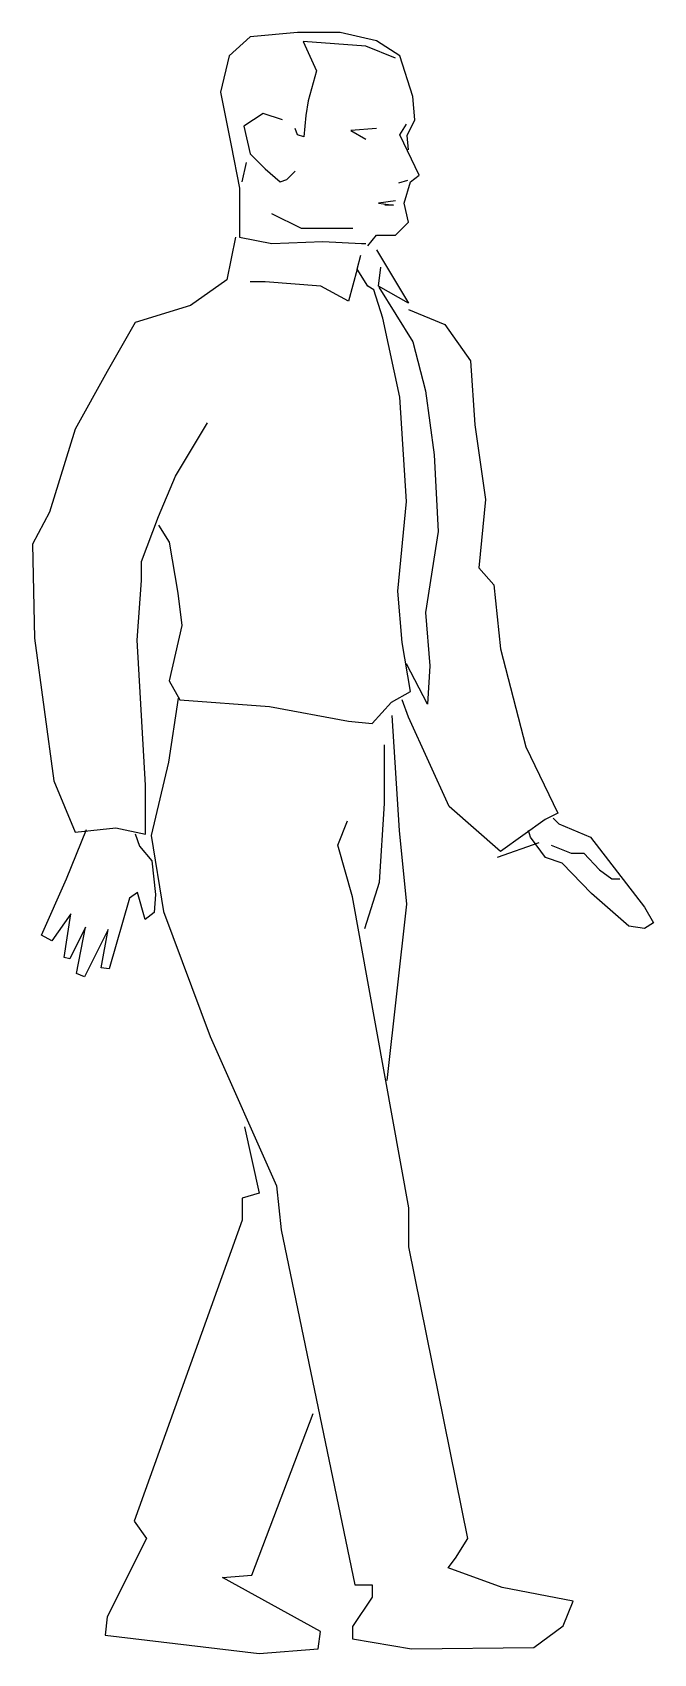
# Model space of a CAD drawing. Header units: millimetres. Extents: x -1632.78 to -1632.06, y 1857.31 to 1859.19.
import ezdxf

# ---------------------------------------------------------------- set-up
doc = ezdxf.new("R2010")
doc.units = ezdxf.units.MM
doc.header["$LTSCALE"] = 10
doc.layers.add('Humanos', color=2, linetype='Continuous')

msp = doc.modelspace()

# ---------------------------------------------------------------- linework, layer by layer
at = {"layer": 'Humanos'}
for p, q in [((-1632.3485, 1859.0141), (-1632.3589, 1859.0109)), ((-1632.4068, 1858.9117), (-1632.4024, 1858.9279))]:
    msp.add_line(p, q, dxfattribs=at)
for points in [[(-1632.3476, 1859.0496), (-1632.349, 1859.066), (-1632.3402, 1859.0841), (-1632.3426, 1859.1112), (-1632.3574, 1859.158), (-1632.3846, 1859.1753), (-1632.4265, 1859.1851), (-1632.4758, 1859.1851), (-1632.5301, 1859.1802), (-1632.5547, 1859.158), (-1632.5646, 1859.1162), (-1632.5522, 1859.0546), (-1632.5424, 1859.0053), (-1632.5424, 1858.9486), (-1632.5054, 1858.9412), (-1632.4462, 1858.9437), (-1632.4018, 1858.9412), (-1632.3969, 1858.9412)], [(-1632.3624, 1859.1556), (-1632.3968, 1859.1694), (-1632.4689, 1859.1748), (-1632.4536, 1859.1408), (-1632.4635, 1859.1063), (-1632.4659, 1859.0891), (-1632.4684, 1859.0644), (-1632.4758, 1859.0669), (-1632.4783, 1859.0743)], [(-1632.4931, 1859.0841), (-1632.5153, 1859.0915), (-1632.5375, 1859.0767), (-1632.5301, 1859.0447), (-1632.5128, 1859.0275), (-1632.4955, 1859.0127), (-1632.4881, 1859.0151), (-1632.4783, 1859.025)], [(-1632.3846, 1859.0743), (-1632.4142, 1859.0718), (-1632.3969, 1859.062)], [(-1632.3944, 1858.9388), (-1632.3846, 1858.9511), (-1632.3624, 1858.9511), (-1632.3476, 1858.9659), (-1632.3525, 1858.988), (-1632.3451, 1859.0127), (-1632.3352, 1859.0201), (-1632.3574, 1859.0669), (-1632.35, 1859.0792)], [(-1632.535, 1859.0349), (-1632.5399, 1859.0127)], [(-1632.3624, 1858.9905), (-1632.3821, 1858.988), (-1632.3648, 1858.9856), (-1632.3747, 1858.9856)], [(-1632.4117, 1858.9585), (-1632.4709, 1858.9585), (-1632.5054, 1858.9757)], [(-1632.5473, 1858.9486), (-1632.5572, 1858.8994), (-1632.5991, 1858.8698), (-1632.6632, 1858.8501), (-1632.6953, 1858.7934), (-1632.7323, 1858.7269), (-1632.7618, 1858.6308), (-1632.7816, 1858.5938), (-1632.7791, 1858.4854), (-1632.7569, 1858.3204), (-1632.7323, 1858.2612), (-1632.6854, 1858.2662), (-1632.6509, 1858.2588), (-1632.6509, 1858.3154), (-1632.6607, 1858.483), (-1632.6558, 1858.552), (-1632.6558, 1858.5741), (-1632.6361, 1858.6259), (-1632.6164, 1858.6727), (-1632.5794, 1858.7343)], [(-1632.3846, 1858.9338), (-1632.3476, 1858.8722), (-1632.3821, 1858.892), (-1632.3796, 1858.9141)], [(-1632.6361, 1858.616), (-1632.6238, 1858.5963), (-1632.6139, 1858.5372), (-1632.609, 1858.5002), (-1632.6238, 1858.4362), (-1632.6114, 1858.414), (-1632.5079, 1858.4066), (-1632.4166, 1858.3894), (-1632.3895, 1858.3869), (-1632.3673, 1858.4115), (-1632.3451, 1858.4238), (-1632.355, 1858.4805), (-1632.3599, 1858.5396), (-1632.35, 1858.6431), (-1632.3574, 1858.7638), (-1632.3772, 1858.855), (-1632.3875, 1858.8876), (-1632.3944, 1858.892), (-1632.4068, 1858.9117), (-1632.4166, 1858.8747), (-1632.4487, 1858.892), (-1632.5128, 1858.8969), (-1632.5301, 1858.8969)], [(-1632.3816, 1858.8907), (-1632.3426, 1858.8279), (-1632.3279, 1858.7712), (-1632.318, 1858.6973), (-1632.3131, 1858.6086), (-1632.3279, 1858.515), (-1632.3229, 1858.4534), (-1632.3254, 1858.4091), (-1632.35, 1858.4559)], [(-1632.3476, 1858.8649), (-1632.3057, 1858.8476), (-1632.2761, 1858.8057), (-1632.2711, 1858.7318), (-1632.2588, 1858.6456), (-1632.2662, 1858.5667), (-1632.2489, 1858.547), (-1632.2415, 1858.4731), (-1632.212, 1858.3598), (-1632.175, 1858.2834), (-1632.1898, 1858.276), (-1632.2415, 1858.2391), (-1632.3007, 1858.2908), (-1632.3476, 1858.3943), (-1632.355, 1858.414)], [(-1632.6132, 1858.4159), (-1632.6246, 1858.3423), (-1632.6444, 1858.2574), (-1632.6302, 1858.1697), (-1632.5764, 1858.0254), (-1632.5, 1857.8528), (-1632.4943, 1857.8019), (-1632.4094, 1857.3916), (-1632.3895, 1857.3916), (-1632.3895, 1857.3774), (-1632.4122, 1857.3435), (-1632.4122, 1857.3293), (-1632.3442, 1857.318), (-1632.203, 1857.3192), (-1632.169, 1857.3446), (-1632.1576, 1857.3729), (-1632.2394, 1857.3888), (-1632.3017, 1857.4114), (-1632.2932, 1857.4227), (-1632.2791, 1857.4453), (-1632.3471, 1857.7821), (-1632.3471, 1857.8273), (-1632.4122, 1858.1867), (-1632.4292, 1858.2461), (-1632.4178, 1858.2744)], [(-1632.3669, 1858.396), (-1632.3584, 1858.2631), (-1632.3499, 1858.1782), (-1632.3725, 1857.9745)], [(-1632.398, 1858.1499), (-1632.381, 1858.2036), (-1632.3754, 1858.2942), (-1632.3754, 1858.3621)], [(-1632.1804, 1858.2775), (-1632.1739, 1858.271), (-1632.1375, 1858.2554), (-1632.0751, 1858.1748), (-1632.0647, 1858.1566), (-1632.0751, 1858.1501), (-1632.0933, 1858.1527), (-1632.1362, 1858.1904), (-1632.17, 1858.2255), (-1632.1895, 1858.232), (-1632.2065, 1858.2554), (-1632.2091, 1858.2632)], [(-1632.6631, 1858.2593), (-1632.6579, 1858.245), (-1632.6436, 1858.2281), (-1632.6397, 1858.1891), (-1632.641, 1858.1683), (-1632.6514, 1858.1605), (-1632.6605, 1858.1917), (-1632.6696, 1858.1852), (-1632.693, 1858.1033), (-1632.7021, 1858.1046), (-1632.6943, 1858.1488), (-1632.7216, 1858.0942), (-1632.7307, 1858.0981), (-1632.7203, 1858.1514), (-1632.7385, 1858.115), (-1632.745, 1858.1163), (-1632.7372, 1858.167), (-1632.7593, 1858.1358), (-1632.771, 1858.1423), (-1632.7424, 1858.2073), (-1632.719, 1858.2645)], [(-1632.197, 1858.2489), (-1632.2451, 1858.2319)], [(-1632.183, 1858.2463), (-1632.1596, 1858.2372), (-1632.1453, 1858.2372), (-1632.1271, 1858.2177), (-1632.1128, 1858.2073), (-1632.1037, 1858.2073)], [(-1632.5368, 1857.9207), (-1632.5198, 1857.8443), (-1632.5396, 1857.8386), (-1632.5396, 1857.8132), (-1632.6642, 1857.4652), (-1632.6501, 1857.4453), (-1632.6954, 1857.3548), (-1632.6978, 1857.3338), (-1632.5198, 1857.3124), (-1632.4518, 1857.318), (-1632.449, 1857.3378), (-1632.5623, 1857.4001), (-1632.5283, 1857.4029), (-1632.4575, 1857.5897)]]:
    msp.add_lwpolyline(points, dxfattribs=at)

doc.saveas('drawing.dxf')
